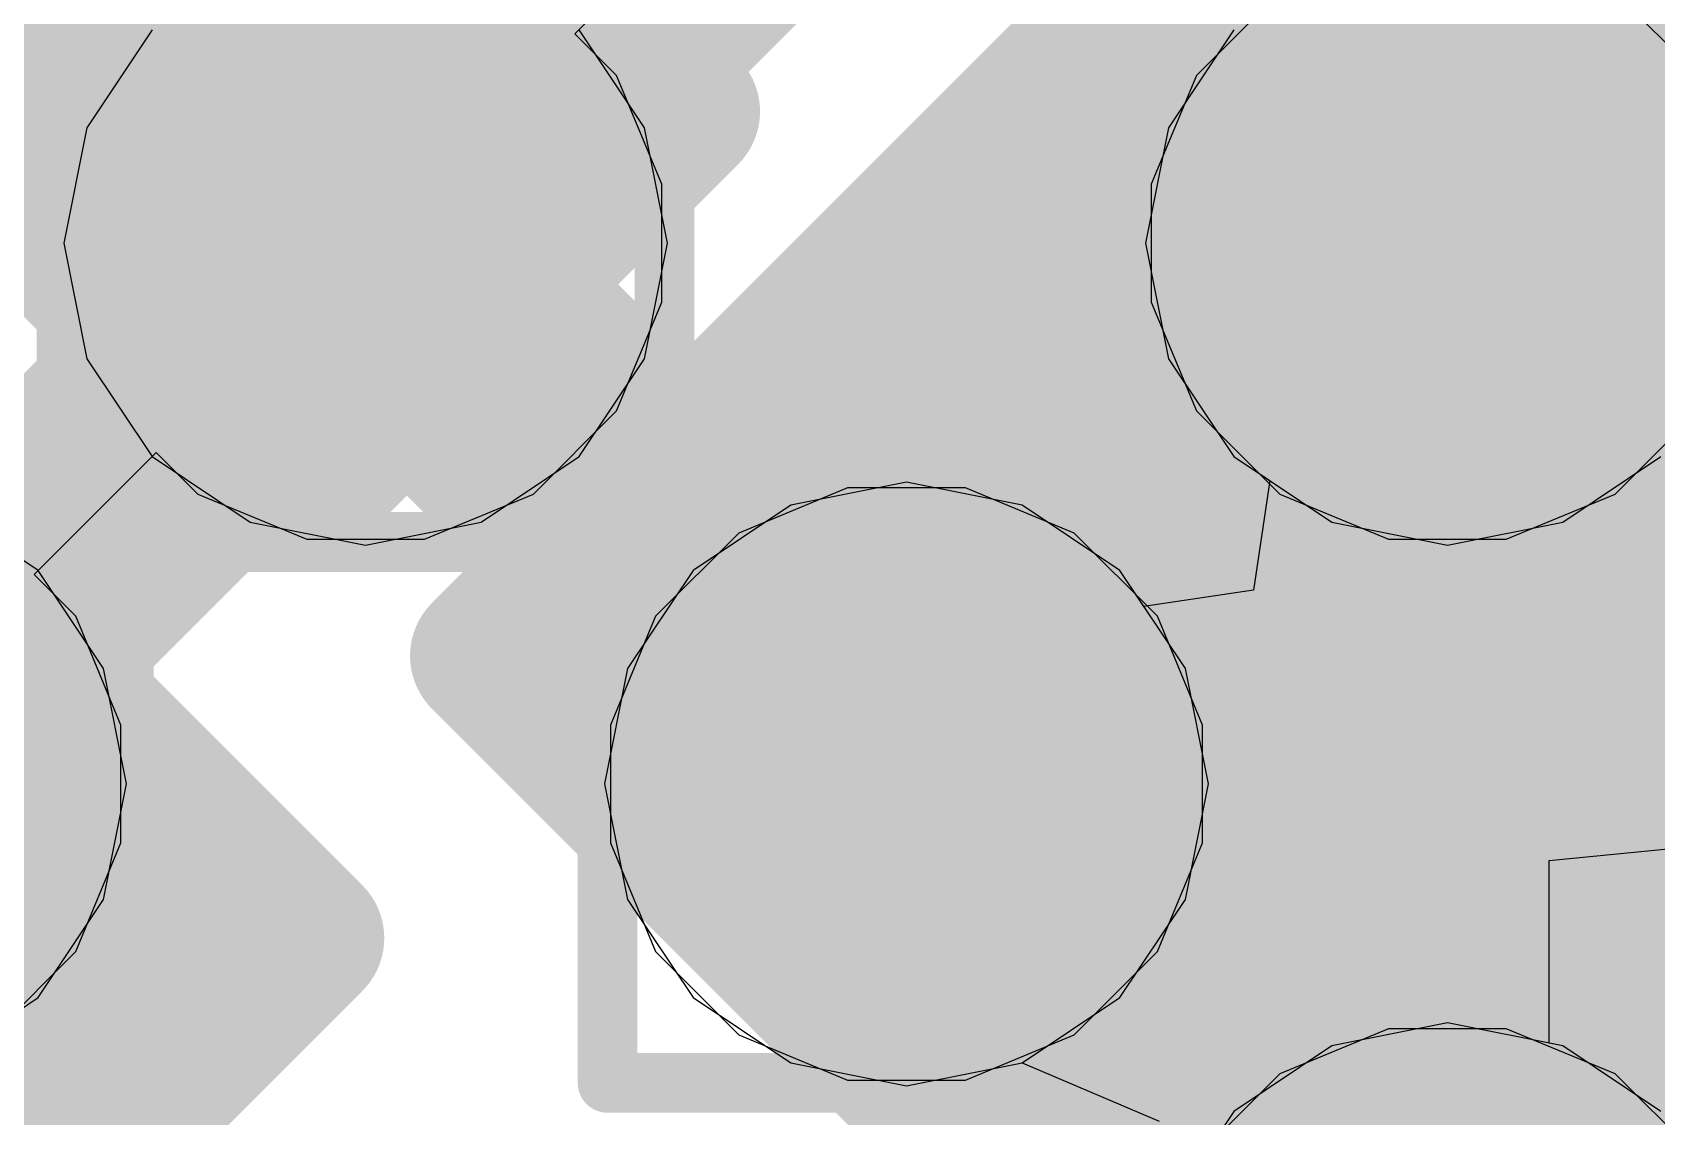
# Model space of a CAD drawing. Header units: inches. Extents: x -6 to 284, y -12 to 154.
# Drawn here: x 50.907 to 52.287, y 6.614 to 7.536 of the extents above; entities that cross this region are included whole.
import ezdxf

# ---------------------------------------------------------------- set-up
doc = ezdxf.new("R2010")
doc.units = ezdxf.units.IN
for name, color, linetype in [('Bottom Layer', 5, 'Continuous'), ('Bottom Overlay', 54, 'Continuous'), ('Bottom Paste', 16, 'Continuous'), ('Bottom Solder', 6, 'Continuous'), ('Drill Drawing', 1, 'Continuous'), ('GND-1', 16, 'Continuous'), ('GND-2', 90, 'Continuous'), ('GND-3', 216, 'Continuous'), ('GND-4', 54, 'Continuous'), ('PWR-1', 156, 'Continuous'), ('PWR-2', 130, 'Continuous'), ('Signal L1', 76, 'Continuous'), ('Signal L2', 6, 'Continuous'), ('Top Layer', 1, 'Continuous'), ('Top Paste', 8, 'Continuous'), ('Top Solder', 216, 'Continuous'), ('Via Holes', 16, 'Continuous')]:
    doc.layers.add(name, color=color, linetype=linetype)

# ---------------------------------------------------------------- blocks, each defined once
blk = doc.blocks.new('BGA_565_15_5_14_4__132')
at = {"layer": 'Top Layer'}
h = blk.add_hatch(color=1, dxfattribs=at)
edge = h.paths.add_edge_path()
edge.add_arc((2.27499926, -0.9749993199999999), 0.12499848, 0, 360)
h = blk.add_hatch(color=1, dxfattribs=at)
edge = h.paths.add_edge_path()
edge.add_arc((2.9250005, -0.9749993199999999), 0.12499848, 0, 360)
h = blk.add_hatch(color=1, dxfattribs=at)
edge = h.paths.add_edge_path()
edge.add_arc((2.9250005, -1.62500056), 0.12499848, 0, 360)
at = {"layer": 'Top Paste'}
h = blk.add_hatch(color=8, dxfattribs=at)
edge = h.paths.add_edge_path()
edge.add_arc((2.27499926, -0.9749993199999999), 0.12499848, 0, 360)
h = blk.add_hatch(color=8, dxfattribs=at)
edge = h.paths.add_edge_path()
edge.add_arc((2.9250005, -0.9749993199999999), 0.12499848, 0, 360)
h = blk.add_hatch(color=8, dxfattribs=at)
edge = h.paths.add_edge_path()
edge.add_arc((2.9250005, -1.62500056), 0.12499848, 0, 360)
at = {"layer": 'Top Solder'}
h = blk.add_hatch(color=216, dxfattribs=at)
edge = h.paths.add_edge_path()
edge.add_arc((2.27499926, -0.9749993199999999), 0.17499838, 0, 360)
h = blk.add_hatch(color=216, dxfattribs=at)
edge = h.paths.add_edge_path()
edge.add_arc((2.9250005, -0.9749993199999999), 0.17499838, 0, 360)
h = blk.add_hatch(color=216, dxfattribs=at)
edge = h.paths.add_edge_path()
edge.add_arc((2.9250005, -1.62500056), 0.17499838, 0, 360)
blk = doc.blocks.new('CAP_0201_B_386')
at = {"layer": 'Bottom Layer'}
for points in [[(-0.44999656, 0.1499997), (-0.14999716, 0.1499997), (-0.14999716, -0.1499997), (-0.44999656, -0.1499997)], [(0.14999716, 0.1499997), (0.44999656, 0.1499997), (0.44999656, -0.1499997), (0.14999716, -0.1499997)]]:
    blk.add_hatch(color=5, dxfattribs=at).paths.add_polyline_path(points)
at = {"layer": 'Bottom Paste'}
for points in [[(-0.44999656, 0.1499997), (-0.14999716, 0.1499997), (-0.14999716, -0.1499997), (-0.44999656, -0.1499997)], [(0.14999716, 0.1499997), (0.44999656, 0.1499997), (0.44999656, -0.1499997), (0.14999716, -0.1499997)]]:
    blk.add_hatch(color=16, dxfattribs=at).paths.add_polyline_path(points)
at = {"layer": 'Bottom Solder'}
for points in [[(-0.50499772, 0.20500086), (-0.094996, 0.20500086), (-0.094996, -0.20500086), (-0.50499772, -0.20500086)], [(0.094996, 0.20500086), (0.50499772, 0.20500086), (0.50499772, -0.20500086), (0.094996, -0.20500086)]]:
    blk.add_hatch(color=6, dxfattribs=at).paths.add_polyline_path(points)
at = {"layer": 'Bottom Overlay'}
for points in [[(-0.2032, 0.2286, 0.127, 0.127, 0), (-0.5334, 0.2286, 0.127, 0.127, 0)], [(-0.5334, 0.2286, 0.127, 0.127, 0), (-0.5334, -0.2286, 0.127, 0.127, 0)], [(0.5334, 0.2286, 0.127, 0.127, 0), (0.2032, 0.2286, 0.127, 0.127, 0)], [(0.5334, 0.2286, 0.127, 0.127, 0), (0.5334, -0.2286, 0.127, 0.127, 0)], [(-0.2032, -0.2286, 0.127, 0.127, 0), (-0.5334, -0.2286, 0.127, 0.127, 0)], [(0.5334, -0.2286, 0.127, 0.127, 0), (0.2032, -0.2286, 0.127, 0.127, 0)]]:
    blk.add_lwpolyline(points, format="xyseb", dxfattribs=at)
for points in [[(-0.5651499999999999, 0.2286, 0.0635, 0.0635, 1), (-0.5016499999999999, 0.2286, 0.0635, 0.0635, 1)], [(-0.5651499999999999, 0.2286, 0.0635, 0.0635, 1), (-0.5016499999999999, 0.2286, 0.0635, 0.0635, 1)], [(-0.23495, 0.2286, 0.0635, 0.0635, 1), (-0.17145, 0.2286, 0.0635, 0.0635, 1)], [(0.17145, 0.2286, 0.0635, 0.0635, 1), (0.23495, 0.2286, 0.0635, 0.0635, 1)], [(0.5016499999999999, 0.2286, 0.0635, 0.0635, 1), (0.5651499999999999, 0.2286, 0.0635, 0.0635, 1)], [(0.5016499999999999, 0.2286, 0.0635, 0.0635, 1), (0.5651499999999999, 0.2286, 0.0635, 0.0635, 1)], [(-0.5651499999999999, -0.2286, 0.0635, 0.0635, 1), (-0.5016499999999999, -0.2286, 0.0635, 0.0635, 1)], [(-0.5651499999999999, -0.2286, 0.0635, 0.0635, 1), (-0.5016499999999999, -0.2286, 0.0635, 0.0635, 1)], [(-0.23495, -0.2286, 0.0635, 0.0635, 1), (-0.17145, -0.2286, 0.0635, 0.0635, 1)], [(0.17145, -0.2286, 0.0635, 0.0635, 1), (0.23495, -0.2286, 0.0635, 0.0635, 1)], [(0.5016499999999999, -0.2286, 0.0635, 0.0635, 1), (0.5651499999999999, -0.2286, 0.0635, 0.0635, 1)], [(0.5016499999999999, -0.2286, 0.0635, 0.0635, 1), (0.5651499999999999, -0.2286, 0.0635, 0.0635, 1)]]:
    blk.add_lwpolyline(points, format="xyseb", close=True, dxfattribs=at)
blk = doc.blocks.new('CAP_0201_B_388')
at = {"layer": 'Bottom Layer'}
for points in [[(-0.44999656, 0.1499997), (-0.14999716, 0.1499997), (-0.14999716, -0.1499997), (-0.44999656, -0.1499997)], [(0.14999716, 0.1499997), (0.44999656, 0.1499997), (0.44999656, -0.1499997), (0.14999716, -0.1499997)]]:
    blk.add_hatch(color=5, dxfattribs=at).paths.add_polyline_path(points)
at = {"layer": 'Bottom Paste'}
for points in [[(-0.44999656, 0.1499997), (-0.14999716, 0.1499997), (-0.14999716, -0.1499997), (-0.44999656, -0.1499997)], [(0.14999716, 0.1499997), (0.44999656, 0.1499997), (0.44999656, -0.1499997), (0.14999716, -0.1499997)]]:
    blk.add_hatch(color=16, dxfattribs=at).paths.add_polyline_path(points)
at = {"layer": 'Bottom Solder'}
for points in [[(-0.50499772, 0.20500086), (-0.094996, 0.20500086), (-0.094996, -0.20500086), (-0.50499772, -0.20500086)], [(0.094996, 0.20500086), (0.50499772, 0.20500086), (0.50499772, -0.20500086), (0.094996, -0.20500086)]]:
    blk.add_hatch(color=6, dxfattribs=at).paths.add_polyline_path(points)
at = {"layer": 'Bottom Overlay'}
for points in [[(-0.5334, 0.2286, 0.127, 0.127, 0), (-0.5334, -0.2286, 0.127, 0.127, 0)], [(-0.5334, 0.2286, 0.127, 0.127, 0), (-0.2032, 0.2286, 0.127, 0.127, 0)], [(0.2032, 0.2286, 0.127, 0.127, 0), (0.5334, 0.2286, 0.127, 0.127, 0)], [(0.5334, 0.2286, 0.127, 0.127, 0), (0.5334, -0.2286, 0.127, 0.127, 0)], [(-0.5334, -0.2286, 0.127, 0.127, 0), (-0.2032, -0.2286, 0.127, 0.127, 0)], [(0.2032, -0.2286, 0.127, 0.127, 0), (0.5334, -0.2286, 0.127, 0.127, 0)]]:
    blk.add_lwpolyline(points, format="xyseb", dxfattribs=at)
for points in [[(-0.5651499999999999, 0.2286, 0.0635, 0.0635, 1), (-0.5016499999999999, 0.2286, 0.0635, 0.0635, 1)], [(-0.5651499999999999, 0.2286, 0.0635, 0.0635, 1), (-0.5016499999999999, 0.2286, 0.0635, 0.0635, 1)], [(-0.23495, 0.2286, 0.0635, 0.0635, 1), (-0.17145, 0.2286, 0.0635, 0.0635, 1)], [(0.17145, 0.2286, 0.0635, 0.0635, 1), (0.23495, 0.2286, 0.0635, 0.0635, 1)], [(0.5016499999999999, 0.2286, 0.0635, 0.0635, 1), (0.5651499999999999, 0.2286, 0.0635, 0.0635, 1)], [(0.5016499999999999, 0.2286, 0.0635, 0.0635, 1), (0.5651499999999999, 0.2286, 0.0635, 0.0635, 1)], [(-0.5651499999999999, -0.2286, 0.0635, 0.0635, 1), (-0.5016499999999999, -0.2286, 0.0635, 0.0635, 1)], [(-0.5651499999999999, -0.2286, 0.0635, 0.0635, 1), (-0.5016499999999999, -0.2286, 0.0635, 0.0635, 1)], [(-0.23495, -0.2286, 0.0635, 0.0635, 1), (-0.17145, -0.2286, 0.0635, 0.0635, 1)], [(0.17145, -0.2286, 0.0635, 0.0635, 1), (0.23495, -0.2286, 0.0635, 0.0635, 1)], [(0.5016499999999999, -0.2286, 0.0635, 0.0635, 1), (0.5651499999999999, -0.2286, 0.0635, 0.0635, 1)], [(0.5016499999999999, -0.2286, 0.0635, 0.0635, 1), (0.5651499999999999, -0.2286, 0.0635, 0.0635, 1)]]:
    blk.add_lwpolyline(points, format="xyseb", close=True, dxfattribs=at)
blk = doc.blocks.new('C___0603_B_414')
at = {"layer": 'Bottom Layer'}
blk.add_hatch(color=5, dxfattribs=at).paths.add_polyline_path([(-1.143, -0.4445), (-1.143, 0.4445), (-0.3810000000000001, 0.4445), (-0.3809999999999999, -0.4445)])
at = {"layer": 'Bottom Paste'}
blk.add_hatch(color=16, dxfattribs=at).paths.add_polyline_path([(-1.143, -0.4445), (-1.143, 0.4445), (-0.3810000000000001, 0.4445), (-0.3809999999999999, -0.4445)])
at = {"layer": 'Bottom Solder'}
blk.add_hatch(color=6, dxfattribs=at).paths.add_polyline_path([(-1.20299988, -0.50449988), (-1.20299988, 0.5044998799999999), (-0.3210001200000001, 0.50449988), (-0.3210001199999999, -0.5044998799999999)])
at = {"layer": 'Bottom Overlay'}
for points in [[(-1.2446, -0.5334, 0.127, 0.127, 0), (-1.2446, 0.5334, 0.127, 0.127, 0)], [(-1.2446, 0.5334, 0.127, 0.127, 0), (-0.4571999999999999, 0.5334, 0.127, 0.127, 0)], [(-1.2446, -0.5334, 0.127, 0.127, 0), (-0.4571999999999999, -0.5334, 0.127, 0.127, 0)]]:
    blk.add_lwpolyline(points, format="xyseb", dxfattribs=at)
blk.add_lwpolyline([(-1.27635, -0.5334, 0.0635, 0.0635, 1), (-1.21285, -0.5334, 0.0635, 0.0635, 1)], format="xyseb", close=True, dxfattribs=at)
blk.add_lwpolyline([(-1.27635, -0.5334, 0.0635, 0.0635, 1), (-1.21285, -0.5334, 0.0635, 0.0635, 1)], format="xyseb", close=True, dxfattribs=at)

msp = doc.modelspace()

# ---------------------------------------------------------------- hatches: boundary and pattern name
at = {"layer": 'Bottom Layer'}
h = msp.add_hatch(color=5, dxfattribs=at)
edge = h.paths.add_edge_path()
edge.add_arc((51.19047166, 7.356739159999999), 0.1499997, 0, 360)
h = msp.add_hatch(color=5, dxfattribs=at)
edge = h.paths.add_edge_path()
edge.add_arc((52.10971036, 7.356739159999999), 0.1499997, 0, 360)
h = msp.add_hatch(color=5, dxfattribs=at)
edge = h.paths.add_edge_path()
edge.add_arc((51.65008973999999, 6.89711854), 0.1499997, 0, 360)
at = {"layer": 'GND-1'}
h = msp.add_hatch(color=16, dxfattribs=at)
edge = h.paths.add_edge_path()
edge.add_arc((51.19047166, 7.356739159999999), 0.1499997, 0, 360)
h = msp.add_hatch(color=16, dxfattribs=at)
edge = h.paths.add_edge_path()
edge.add_arc((52.10971036, 7.356739159999999), 0.1499997, 0, 360)
h = msp.add_hatch(color=16, dxfattribs=at)
edge = h.paths.add_edge_path()
edge.add_arc((51.65008973999999, 6.89711854), 0.1499997, 0, 360)
at = {"layer": 'GND-2'}
h = msp.add_hatch(color=90, dxfattribs=at)
edge = h.paths.add_edge_path()
edge.add_arc((51.19047166, 7.356739159999999), 0.1499997, 0, 360)
h = msp.add_hatch(color=90, dxfattribs=at)
edge = h.paths.add_edge_path()
edge.add_arc((52.10971036, 7.356739159999999), 0.1499997, 0, 360)
h = msp.add_hatch(color=90, dxfattribs=at)
edge = h.paths.add_edge_path()
edge.add_arc((51.65008973999999, 6.89711854), 0.1499997, 0, 360)
at = {"layer": 'GND-3'}
h = msp.add_hatch(color=216, dxfattribs=at)
edge = h.paths.add_edge_path()
edge.add_arc((51.19047166, 7.356739159999999), 0.1499997, 0, 360)
h = msp.add_hatch(color=216, dxfattribs=at)
edge = h.paths.add_edge_path()
edge.add_arc((52.10971036, 7.356739159999999), 0.1499997, 0, 360)
h = msp.add_hatch(color=216, dxfattribs=at)
edge = h.paths.add_edge_path()
edge.add_arc((51.65008973999999, 6.89711854), 0.1499997, 0, 360)
at = {"layer": 'GND-4'}
h = msp.add_hatch(color=54, dxfattribs=at)
edge = h.paths.add_edge_path()
edge.add_arc((51.19047166, 7.356739159999999), 0.1499997, 0, 360)
h = msp.add_hatch(color=54, dxfattribs=at)
edge = h.paths.add_edge_path()
edge.add_arc((52.10971036, 7.356739159999999), 0.1499997, 0, 360)
h = msp.add_hatch(color=54, dxfattribs=at)
edge = h.paths.add_edge_path()
edge.add_arc((51.65008973999999, 6.89711854), 0.1499997, 0, 360)
at = {"layer": 'PWR-1'}
h = msp.add_hatch(color=156, dxfattribs=at)
edge = h.paths.add_edge_path()
edge.add_arc((51.19047166, 7.356739159999999), 0.1499997, 0, 360)
h = msp.add_hatch(color=156, dxfattribs=at)
edge = h.paths.add_edge_path()
edge.add_arc((52.10971036, 7.356739159999999), 0.1499997, 0, 360)
h = msp.add_hatch(color=156, dxfattribs=at)
edge = h.paths.add_edge_path()
edge.add_arc((51.65008973999999, 6.89711854), 0.1499997, 0, 360)
at = {"layer": 'PWR-2'}
h = msp.add_hatch(color=130, dxfattribs=at)
edge = h.paths.add_edge_path()
edge.add_arc((51.19047166, 7.356739159999999), 0.1499997, 0, 360)
h = msp.add_hatch(color=130, dxfattribs=at)
edge = h.paths.add_edge_path()
edge.add_arc((52.10971036, 7.356739159999999), 0.1499997, 0, 360)
h = msp.add_hatch(color=130, dxfattribs=at)
edge = h.paths.add_edge_path()
edge.add_arc((51.65008973999999, 6.89711854), 0.1499997, 0, 360)
at = {"layer": 'Signal L1'}
h = msp.add_hatch(color=76, dxfattribs=at)
edge = h.paths.add_edge_path()
edge.add_arc((51.19047166, 7.356739159999999), 0.1499997, 0, 360)
h = msp.add_hatch(color=76, dxfattribs=at)
edge = h.paths.add_edge_path()
edge.add_arc((52.10971036, 7.356739159999999), 0.1499997, 0, 360)
h = msp.add_hatch(color=76, dxfattribs=at)
edge = h.paths.add_edge_path()
edge.add_arc((51.65008973999999, 6.89711854), 0.1499997, 0, 360)
at = {"layer": 'Signal L2'}
h = msp.add_hatch(color=6, dxfattribs=at)
edge = h.paths.add_edge_path()
edge.add_arc((51.19047166, 7.356739159999999), 0.1499997, 0, 360)
h = msp.add_hatch(color=6, dxfattribs=at)
edge = h.paths.add_edge_path()
edge.add_arc((52.10971036, 7.356739159999999), 0.1499997, 0, 360)
h = msp.add_hatch(color=6, dxfattribs=at)
edge = h.paths.add_edge_path()
edge.add_arc((51.65008973999999, 6.89711854), 0.1499997, 0, 360)
at = {"layer": 'Top Layer'}
h = msp.add_hatch(color=1, dxfattribs=at)
edge = h.paths.add_edge_path()
edge.add_arc((51.19047166, 7.356739159999999), 0.1499997, 0, 360)
h = msp.add_hatch(color=1, dxfattribs=at)
edge = h.paths.add_edge_path()
edge.add_arc((52.10971036, 7.356739159999999), 0.1499997, 0, 360)
h = msp.add_hatch(color=1, dxfattribs=at)
edge = h.paths.add_edge_path()
edge.add_arc((51.65008973999999, 6.89711854), 0.1499997, 0, 360)
at = {"layer": 'Via Holes'}
h = msp.add_hatch(color=7, dxfattribs=at)
edge = h.paths.add_edge_path()
edge.add_arc((51.19047166, 7.356739159999999), 0.07499858, 0, 360)
h = msp.add_hatch(color=7, dxfattribs=at)
edge = h.paths.add_edge_path()
edge.add_arc((52.10971036, 7.356739159999999), 0.07499858, 0, 360)
h = msp.add_hatch(color=7, dxfattribs=at)
edge = h.paths.add_edge_path()
edge.add_arc((51.65008973999999, 6.89711854), 0.07499858, 0, 360)

# ---------------------------------------------------------------- linework, layer by layer
at = {"layer": 'Drill Drawing'}
for points in [[(50.93647166, 7.102739159999999, 0.0508, 0.0508, 0), (50.93647166, 7.61073916, 0.0508, 0.0508, 0)], [(51.44447165999999, 7.102739159999999, 0.0508, 0.0508, 0), (51.44447165999999, 7.61073916, 0.0508, 0.0508, 0)], [(51.85571035999999, 7.102739159999999, 0.0508, 0.0508, 0), (51.85571035999999, 7.61073916, 0.0508, 0.0508, 0)], [(50.47685104, 7.15111854, 0.0508, 0.0508, 0), (50.98485104, 7.15111854, 0.0508, 0.0508, 0)], [(50.98485104, 6.64311854, 0.0508, 0.0508, 0), (50.98485104, 7.15111854, 0.0508, 0.0508, 0)], [(51.39608974, 7.15111854, 0.0508, 0.0508, 0), (51.90408974, 7.15111854, 0.0508, 0.0508, 0)], [(51.39608974, 6.64311854, 0.0508, 0.0508, 0), (51.39608974, 7.15111854, 0.0508, 0.0508, 0)], [(51.90408974, 6.64311854, 0.0508, 0.0508, 0), (51.90408974, 7.15111854, 0.0508, 0.0508, 0)], [(50.93647166, 7.102739159999999, 0.0508, 0.0508, 0), (51.44447165999999, 7.102739159999999, 0.0508, 0.0508, 0)], [(51.85571035999999, 7.102739159999999, 0.0508, 0.0508, 0), (52.36371035999999, 7.102739159999999, 0.0508, 0.0508, 0)], [(51.85571035999999, 6.691497919999999, 0.0508, 0.0508, 0), (52.36371035999999, 6.691497919999999, 0.0508, 0.0508, 0)], [(51.85571035999999, 6.18349792, 0.0508, 0.0508, 0), (51.85571035999999, 6.691497919999999, 0.0508, 0.0508, 0)], [(50.47685104, 6.64311854, 0.0508, 0.0508, 0), (50.98485104, 6.64311854, 0.0508, 0.0508, 0)], [(51.39608974, 6.64311854, 0.0508, 0.0508, 0), (51.90408974, 6.64311854, 0.0508, 0.0508, 0)]]:
    msp.add_lwpolyline(points, format="xyseb", dxfattribs=at)
for points in [[(50.97215103999999, 7.15111854, 0.0254, 0.0254, 1), (50.99755103999999, 7.15111854, 0.0254, 0.0254, 1)], [(50.97215103999999, 7.15111854, 0.0254, 0.0254, 1), (50.99755103999999, 7.15111854, 0.0254, 0.0254, 1)], [(51.38338974, 7.15111854, 0.0254, 0.0254, 1), (51.40878974, 7.15111854, 0.0254, 0.0254, 1)], [(51.38338974, 7.15111854, 0.0254, 0.0254, 1), (51.40878974, 7.15111854, 0.0254, 0.0254, 1)], [(51.89138973999999, 7.15111854, 0.0254, 0.0254, 1), (51.91678973999999, 7.15111854, 0.0254, 0.0254, 1)], [(51.89138973999999, 7.15111854, 0.0254, 0.0254, 1), (51.91678973999999, 7.15111854, 0.0254, 0.0254, 1)], [(50.92377166, 7.102739159999999, 0.0254, 0.0254, 1), (50.94917166, 7.102739159999999, 0.0254, 0.0254, 1)], [(50.92377166, 7.102739159999999, 0.0254, 0.0254, 1), (50.94917166, 7.102739159999999, 0.0254, 0.0254, 1)], [(51.43177166, 7.102739159999999, 0.0254, 0.0254, 1), (51.45717165999999, 7.102739159999999, 0.0254, 0.0254, 1)], [(51.43177166, 7.102739159999999, 0.0254, 0.0254, 1), (51.45717165999999, 7.102739159999999, 0.0254, 0.0254, 1)], [(51.84301036, 7.102739159999999, 0.0254, 0.0254, 1), (51.86841036, 7.102739159999999, 0.0254, 0.0254, 1)], [(51.84301036, 7.102739159999999, 0.0254, 0.0254, 1), (51.86841036, 7.102739159999999, 0.0254, 0.0254, 1)], [(51.84301036, 6.691497919999999, 0.0254, 0.0254, 1), (51.86841036, 6.691497919999999, 0.0254, 0.0254, 1)], [(51.84301036, 6.691497919999999, 0.0254, 0.0254, 1), (51.86841036, 6.691497919999999, 0.0254, 0.0254, 1)], [(50.97215103999999, 6.64311854, 0.0254, 0.0254, 1), (50.99755103999999, 6.64311854, 0.0254, 0.0254, 1)], [(50.97215103999999, 6.64311854, 0.0254, 0.0254, 1), (50.99755103999999, 6.64311854, 0.0254, 0.0254, 1)], [(51.38338974, 6.64311854, 0.0254, 0.0254, 1), (51.40878974, 6.64311854, 0.0254, 0.0254, 1)], [(51.38338974, 6.64311854, 0.0254, 0.0254, 1), (51.40878974, 6.64311854, 0.0254, 0.0254, 1)], [(51.89138973999999, 6.64311854, 0.0254, 0.0254, 1), (51.91678973999999, 6.64311854, 0.0254, 0.0254, 1)], [(51.89138973999999, 6.64311854, 0.0254, 0.0254, 1), (51.91678973999999, 6.64311854, 0.0254, 0.0254, 1)]]:
    msp.add_lwpolyline(points, format="xyseb", close=True, dxfattribs=at)
at = {"layer": 'PWR-1'}
for p, q in [((51.00907756, 7.53813326), (50.95346934, 7.454907619999999)), ((51.42747397999999, 7.454907619999999), (51.37186576, 7.53813326)), ((51.92831626, 7.53813326), (51.87270804, 7.454907619999999)), ((50.95346934, 7.454907619999999), (50.93394181999999, 7.356739159999999)), ((51.44700149999999, 7.356739159999999), (51.42747397999999, 7.454907619999999)), ((51.87270804, 7.454907619999999), (51.85318052, 7.356739159999999)), ((50.93394181999999, 7.356739159999999), (50.95346934, 7.258570699999999)), ((51.42747397999999, 7.258570699999999), (51.44700149999999, 7.356739159999999)), ((51.85318052, 7.356739159999999), (51.87270804, 7.258570699999999)), ((50.95346934, 7.258570699999999), (51.00907756, 7.17534506)), ((51.37186576, 7.17534506), (51.42747397999999, 7.258570699999999)), ((51.87270804, 7.258570699999999), (51.92831626, 7.17534506)), ((51.00907756, 7.17534506), (51.0923032, 7.11973684)), ((51.28864012, 7.11973684), (51.37186576, 7.17534506)), ((51.92831626, 7.17534506), (51.95878355999999, 7.15498696)), ((51.65008973999999, 7.153648379999999), (51.55192127999999, 7.134120859999999)), ((51.7482582, 7.134120859999999), (51.65008973999999, 7.153648379999999)), ((51.95878355999999, 7.15498696), (51.94500659999999, 7.0618223)), ((50.91224513999999, 7.078512639999999), (50.82901949999999, 7.134120859999999)), ((51.55192127999999, 7.134120859999999), (51.46869564, 7.078512639999999)), ((51.83148383999999, 7.078512639999999), (51.7482582, 7.134120859999999)), ((51.0923032, 7.11973684), (51.19047166, 7.100209319999999)), ((51.19047166, 7.100209319999999), (51.28864012, 7.11973684)), ((50.96785336, 6.995287), (50.91224513999999, 7.078512639999999)), ((51.46869564, 7.078512639999999), (51.41308742, 6.995287)), ((51.85184193999999, 7.04804534), (51.83148383999999, 7.078512639999999)), ((51.94500659999999, 7.0618223), (51.85184193999999, 7.04804534)), ((50.98738088, 6.89711854), (50.96785336, 6.995287)), ((51.41308742, 6.995287), (51.3935599, 6.89711854)), ((50.96785336, 6.79895008), (50.98738088, 6.89711854)), ((51.3935599, 6.89711854), (51.41308742, 6.79895008)), ((52.19624816, 6.83208946), (52.32324816, 6.84459896)), ((52.19624816, 6.67681418), (52.19624816, 6.83208946)), ((50.91224513999999, 6.715724439999999), (50.96785336, 6.79895008)), ((51.41308742, 6.79895008), (51.46869564, 6.715724439999999)), ((50.82901949999999, 6.660116219999999), (50.91224513999999, 6.715724439999999)), ((51.46869564, 6.715724439999999), (51.55192127999999, 6.660116219999999)), ((52.20787882, 6.67450024), (52.19624816, 6.67681418)), ((52.29110445999999, 6.61889202), (52.20787882, 6.67450024)), ((51.55192127999999, 6.660116219999999), (51.65008973999999, 6.6405887)), ((51.65008973999999, 6.6405887), (51.74825566, 6.660116219999999)), ((51.74825566, 6.660116219999999), (51.86486959999999, 6.61052526))]:
    msp.add_line(p, q, dxfattribs=at)
at = {"layer": 'PWR-2'}
for p, q in [((51.00907756, 7.53813326), (50.95346934, 7.454907619999999)), ((51.42747397999999, 7.454907619999999), (51.37186576, 7.53813326)), ((51.92831626, 7.53813072), (51.87270804, 7.454907619999999)), ((50.95346934, 7.454907619999999), (50.93394181999999, 7.356739159999999)), ((51.44700149999999, 7.356739159999999), (51.42747397999999, 7.454907619999999)), ((51.87270804, 7.454907619999999), (51.85318052, 7.356739159999999)), ((50.93394181999999, 7.356739159999999), (50.95346934, 7.258570699999999)), ((51.42747397999999, 7.258570699999999), (51.44700149999999, 7.356739159999999)), ((51.85318052, 7.356739159999999), (51.87270804, 7.258570699999999)), ((50.95346934, 7.258570699999999), (51.00907756, 7.17534506)), ((51.37186576, 7.17534506), (51.42747397999999, 7.258570699999999)), ((51.87270804, 7.258570699999999), (51.92831626, 7.17534506)), ((51.00907756, 7.17534506), (51.0923032, 7.11973684)), ((51.28864012, 7.11973684), (51.37186576, 7.17534506)), ((51.92831626, 7.17534506), (52.0115419, 7.11973684)), ((52.20787882, 7.11973684), (52.29110192, 7.17534506)), ((51.65008973999999, 7.153648379999999), (51.55192127999999, 7.134120859999999)), ((51.7482582, 7.134120859999999), (51.65008973999999, 7.153648379999999)), ((50.91224513999999, 7.078512639999999), (50.82901949999999, 7.134120859999999)), ((51.55192127999999, 7.134120859999999), (51.46869564, 7.078512639999999)), ((51.83148383999999, 7.078512639999999), (51.7482582, 7.134120859999999)), ((51.0923032, 7.11973684), (51.19047166, 7.100209319999999)), ((51.19047166, 7.100209319999999), (51.28864012, 7.11973684)), ((52.0115419, 7.11973684), (52.10971036, 7.100209319999999)), ((52.10971036, 7.100209319999999), (52.20787882, 7.11973684)), ((50.96785336, 6.995287), (50.91224513999999, 7.078512639999999)), ((51.46869564, 7.078512639999999), (51.41308742, 6.995287)), ((51.88709206, 6.995287), (51.83148383999999, 7.078512639999999)), ((50.98738088, 6.89711854), (50.96785336, 6.995287)), ((51.41308742, 6.995287), (51.3935599, 6.89711854)), ((51.90661958, 6.89711854), (51.88709206, 6.995287)), ((50.96785336, 6.79895008), (50.98738088, 6.89711854)), ((51.3935599, 6.89711854), (51.41308742, 6.79895008)), ((51.88709206, 6.79895008), (51.90661958, 6.89711854)), ((50.91224513999999, 6.715724439999999), (50.96785336, 6.79895008)), ((51.41308742, 6.79895008), (51.46869564, 6.715724439999999)), ((51.83148383999999, 6.715724439999999), (51.88709206, 6.79895008)), ((50.82901949999999, 6.660116219999999), (50.91224513999999, 6.715724439999999)), ((51.46869564, 6.715724439999999), (51.55192127999999, 6.660116219999999)), ((51.7482582, 6.660116219999999), (51.83148383999999, 6.715724439999999)), ((52.10971036, 6.69402776), (52.0115419, 6.67450024)), ((52.20787882, 6.67450024), (52.10971036, 6.69402776)), ((52.0115419, 6.67450024), (51.92831626, 6.61889202)), ((52.29110445999999, 6.61889202), (52.20787882, 6.67450024)), ((51.55192127999999, 6.660116219999999), (51.65008973999999, 6.6405887)), ((51.65008973999999, 6.6405887), (51.7482582, 6.660116219999999)), ((51.92831626, 6.61889202), (51.87270804, 6.535666379999999))]:
    msp.add_line(p, q, dxfattribs=at)
at = {"layer": 'Signal L1'}
msp.add_lwpolyline([(50.47485968, 7.10006708, 0.127, 0.127, 0), (51.07889961999999, 7.704107019999999, 0.127, 0.127, 0)], format="xyseb", dxfattribs=at)
at = {"layer": 'Signal L2'}
for p, q in [((51.36838088, 7.53464584), (51.47218814, 7.6384531)), ((51.96719096, 7.570035659999999), (51.89641386, 7.49925856)), ((52.32300686, 7.49925856), (52.25222976, 7.570035659999999)), ((51.40376816, 7.49925856), (51.36838088, 7.53464584)), ((51.44207135999999, 7.40678478), (51.40376816, 7.49925856)), ((51.89641386, 7.49925856), (51.85811066, 7.40678478)), ((51.44207135999999, 7.306693539999999), (51.44207135999999, 7.40678478)), ((51.85811066, 7.40678478), (51.85811066, 7.306693539999999)), ((51.40376816, 7.21421976), (51.44207135999999, 7.306693539999999)), ((51.85811066, 7.306693539999999), (51.89641386, 7.21421976)), ((51.33299106, 7.143442659999999), (51.40376816, 7.21421976)), ((51.89641386, 7.21421976), (51.96719096, 7.143442659999999)), ((52.25222976, 7.143442659999999), (52.32300686, 7.21421976)), ((50.90876026, 7.075025220000001), (51.01256498, 7.17882994)), ((51.01256498, 7.17882994), (51.04795226, 7.143442659999999)), ((51.60004411999999, 7.14871824), (51.50757033999999, 7.110415039999999)), ((51.70013536, 7.14871824), (51.60004411999999, 7.14871824)), ((51.79260914, 7.110415039999999), (51.70013536, 7.14871824)), ((51.04795226, 7.143442659999999), (51.14042604, 7.105139459999999)), ((51.24051728, 7.105139459999999), (51.33299106, 7.143442659999999)), ((51.96719096, 7.143442659999999), (52.05966474, 7.105139459999999)), ((52.15975598, 7.105139459999999), (52.25222976, 7.143442659999999)), ((51.50757033999999, 7.110415039999999), (51.43679323999999, 7.03963794)), ((51.86338624, 7.03963794), (51.79260914, 7.110415039999999)), ((51.14042604, 7.105139459999999), (51.24051728, 7.105139459999999)), ((52.05966474, 7.105139459999999), (52.15975598, 7.105139459999999)), ((50.94414754, 7.03963794), (50.90876026, 7.075025220000001)), ((50.98245074, 6.947164159999999), (50.94414754, 7.03963794)), ((51.43679323999999, 7.03963794), (51.39849004, 6.947164159999999)), ((51.90168943999999, 6.947164159999999), (51.86338624, 7.03963794)), ((50.98245074, 6.84707292), (50.98245074, 6.947164159999999)), ((51.39849004, 6.947164159999999), (51.39849004, 6.84707292)), ((51.90168943999999, 6.84707292), (51.90168943999999, 6.947164159999999)), ((50.94414754, 6.754599139999999), (50.98245074, 6.84707292)), ((51.39849004, 6.84707292), (51.43679323999999, 6.754599139999999)), ((51.86338624, 6.754599139999999), (51.90168943999999, 6.84707292)), ((50.87337044, 6.68382204), (50.94414754, 6.754599139999999)), ((51.43679323999999, 6.754599139999999), (51.50757033999999, 6.68382204)), ((51.79260914, 6.68382204), (51.86338624, 6.754599139999999)), ((51.50757033999999, 6.68382204), (51.60004411999999, 6.645518839999999)), ((51.70013536, 6.645518839999999), (51.79260914, 6.68382204)), ((52.05966474, 6.689097619999999), (51.96719096, 6.650794419999999)), ((52.15975598, 6.689097619999999), (52.05966474, 6.689097619999999)), ((52.25222976, 6.650794419999999), (52.15975598, 6.689097619999999)), ((51.60004411999999, 6.645518839999999), (51.70013536, 6.645518839999999)), ((51.96719096, 6.650794419999999), (51.89641386, 6.58001732)), ((52.32300686, 6.58001732), (52.25222976, 6.650794419999999))]:
    msp.add_line(p, q, dxfattribs=at)
at = {"layer": 'Top Layer'}
for points in [[(51.19058342, 7.356690899999999, 0.254, 0.254, 0), (51.65020404, 7.81631152, 0.254, 0.254, 0)], [(51.65025484, 7.816418199999999, 0.254, 0.254, 0), (52.10982212, 7.356850919999999, 0.254, 0.254, 0)], [(52.10982212, 7.356850919999999, 0.254, 0.254, 0), (52.56933098, 7.81635978, 0.254, 0.254, 0)], [(50.73085104, 6.89711854, 0.254, 0.254, 0), (51.19047166, 7.35673662, 0.254, 0.254, 0)], [(51.19047166, 7.35673662, 0.254, 0.254, 0), (51.65008973999999, 6.89711854, 0.254, 0.254, 0)], [(51.65008973999999, 6.89711854, 0.254, 0.254, 0), (52.10971036, 7.356739159999999, 0.254, 0.254, 0)], [(52.10971036, 7.356739159999999, 0.254, 0.254, 0), (52.10982212, 7.356850919999999, 0.254, 0.254, 0)], [(52.10982212, 7.356850919999999, 0.254, 0.254, 0), (52.10987292, 7.35680012, 0.254, 0.254, 0)], [(52.10982212, 7.356693439999999, 0.254, 0.254, 0), (52.56936399999999, 6.897151559999999, 0.254, 0.254, 0)], [(51.65008973999999, 6.89711854, 0.254, 0.254, 0), (52.10971036, 6.43749792, 0.254, 0.254, 0)], [(52.10971036, 6.43749792, 0.254, 0.254, 0), (52.56933098, 6.89711854, 0.254, 0.254, 0)]]:
    msp.add_lwpolyline(points, format="xyseb", dxfattribs=at)
for points in [[(51.12697166, 7.35673662, 0.127, 0.127, 1), (51.25397166, 7.35673662, 0.127, 0.127, 1)], [(51.12697166, 7.35673662, 0.127, 0.127, 1), (51.25397166, 7.35673662, 0.127, 0.127, 1)], [(51.12708342, 7.356690899999999, 0.127, 0.127, 1), (51.25408341999999, 7.356690899999999, 0.127, 0.127, 1)], [(52.04621036, 7.356739159999999, 0.127, 0.127, 1), (52.17321036, 7.356739159999999, 0.127, 0.127, 1)], [(52.04621036, 7.356739159999999, 0.127, 0.127, 1), (52.17321036, 7.356739159999999, 0.127, 0.127, 1)], [(52.04632212, 7.356850919999999, 0.127, 0.127, 1), (52.17332211999999, 7.356850919999999, 0.127, 0.127, 1)], [(52.04632212, 7.356850919999999, 0.127, 0.127, 1), (52.17332211999999, 7.356850919999999, 0.127, 0.127, 1)], [(52.04632212, 7.356850919999999, 0.127, 0.127, 1), (52.17332211999999, 7.356850919999999, 0.127, 0.127, 1)], [(52.04632212, 7.356850919999999, 0.127, 0.127, 1), (52.17332211999999, 7.356850919999999, 0.127, 0.127, 1)], [(52.04632212, 7.356693439999999, 0.127, 0.127, 1), (52.17332211999999, 7.356693439999999, 0.127, 0.127, 1)], [(52.04637292, 7.35680012, 0.127, 0.127, 1), (52.17337292, 7.35680012, 0.127, 0.127, 1)], [(51.58658973999999, 6.89711854, 0.127, 0.127, 1), (51.71358974, 6.89711854, 0.127, 0.127, 1)], [(51.58658973999999, 6.89711854, 0.127, 0.127, 1), (51.71358974, 6.89711854, 0.127, 0.127, 1)], [(51.58658973999999, 6.89711854, 0.127, 0.127, 1), (51.71358974, 6.89711854, 0.127, 0.127, 1)]]:
    msp.add_lwpolyline(points, format="xyseb", close=True, dxfattribs=at)

# ---------------------------------------------------------------- block references
for name, p, rotation in [('BGA_565_15_5_14_4__132', (54.40792014, 8.2759296), 225), ('CAP_0201_B_386', (50.92333732, 7.68419342), 135), ('C___0603_B_414', (52.54893732, 6.50309342), 315), ('CAP_0201_B_388', (50.60402376, 6.550573639999999), 45)]:
    msp.add_blockref(name, p, dxfattribs=dict(rotation=rotation))

doc.saveas('drawing.dxf')
